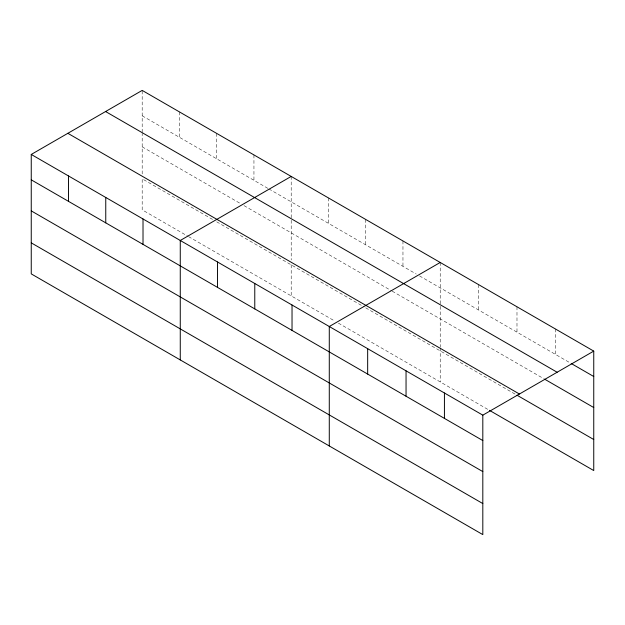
<?xml version="1.0" encoding="UTF-8"?>
<svg xmlns="http://www.w3.org/2000/svg" width="625" height="625" viewBox="0 0 625 625"><rect width="100%" height="100%" fill="white"/><g stroke="black" fill="none" stroke-linecap="round" stroke-linejoin="round"><path stroke-width="0.47" stroke-dasharray="3.12 2.34" d="M142.188 173.961L142.188 133.258M142.188 132.289L142.188 90.398M142.188 115.797L268.023 188.453M268.852 188.93L416.211 274.008M419.523 275.914L570.383 363.016M142.188 146.836L240.703 203.711M244.016 205.625L391.375 290.703M392.203 291.18L543.688 378.641M212.555 219.438L142.188 178.812L142.188 209.844L187.719 236.133M216.695 221.828L364.055 306.906M365.711 307.859L516.148 394.719M188.547 236.609L335.078 321.211M338.391 323.125L489.445 410.336M555.367 328.945L555.367 354.344M516.984 306.789L516.984 332.188M478.602 284.625L478.602 310.023M440.219 262.469L440.219 305.32M440.219 306.297L440.219 347M440.219 347.969L440.219 381.914M402.961 240.961L402.961 266.359M365.711 219.453L365.711 244.852M328.453 197.938L328.453 223.344M291.203 176.43L291.203 219.289M291.203 220.258L291.203 260M291.203 264.844L291.203 295.875M253.945 154.922L253.945 180.328M216.695 133.414L216.695 158.812M179.438 111.906L179.438 137.305"/><path stroke-width="0.94" d="M482.812 471.594L482.812 415.156L31.25 154.445L31.25 273.891L482.812 534.602L482.812 471.594L31.25 210.883M489.445 410.336L593.75 470.555L593.75 351.109L142.188 90.398L31.25 154.445M291.203 176.43L180.266 240.484L180.266 359.93M440.219 262.469L329.281 326.516L329.281 445.961M482.812 415.156L593.75 351.109M571.219 363.5L593.75 376.508M105.578 111.531L557.141 372.242M544.523 379.117L593.75 407.539M67.859 133.312L519.422 394.023M516.984 395.195L593.75 439.516M31.25 179.844L482.812 440.555M31.25 242.859L482.812 503.562M444.43 392.992L444.43 418.398M406.047 370.836L406.047 396.234M367.664 348.672L367.664 374.078M292.031 305.008L292.031 330.406M254.773 283.5L254.773 308.898M217.523 261.992L217.523 287.391M143.016 218.969L143.016 244.375M105.758 197.461L105.758 222.867M68.508 175.953L68.508 201.359"/></g></svg>
